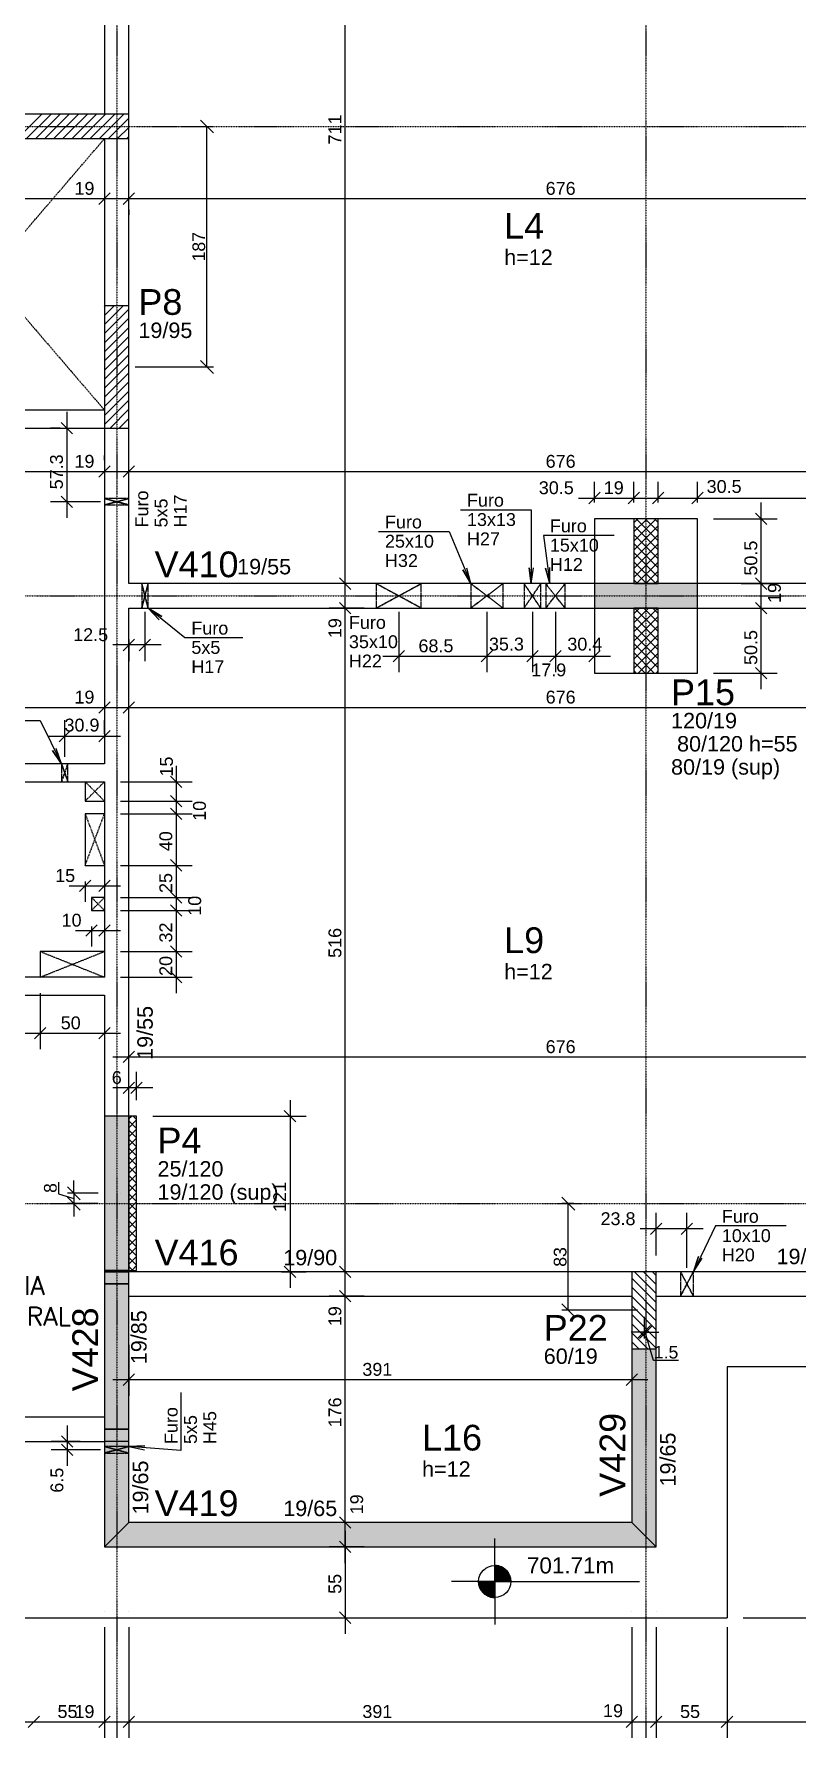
# Model space of a CAD drawing. Extents: x 37185 to 43130, y -8131 to -3926.
# Drawn here: x 39583 to 40176, y -6231 to -4906 of the extents above; entities that cross this region are included whole.
import ezdxf
from ezdxf import colors
from ezdxf.entities.mleader import LeaderData, LeaderLine
from ezdxf.math import Vec2, Vec3

# ---------------------------------------------------------------- set-up
doc = ezdxf.new("R2010")
doc.units = 0
doc.header["$MEASUREMENT"] = 0
doc.linetypes.add('ESTILO_TQS_0001', pattern=[1, 0.7, -0.3])
doc.linetypes.add('ESTILO_TQS_0004', pattern=[1.12, 0.5, -0.2, 0.01, -0.2, 0.01, -0.2])
doc.layers.get('0').update_dxf_attribs({"linetype": 'CONTINUOUS'})
doc.layers.get('Defpoints').update_dxf_attribs({"linetype": 'CONTINUOUS'})
for name, color, linetype in [('36', 253, 'CONTINUOUS'), ('37', 4, 'CONTINUOUS'), ('39', 74, 'CONTINUOUS'), ('40', 240, 'CONTINUOUS'), ('42', 3, 'CONTINUOUS'), ('43', 3, 'CONTINUOUS'), ('44', 3, 'CONTINUOUS'), ('45', 2, 'CONTINUOUS'), ('46', 2, 'CONTINUOUS'), ('47', 2, 'CONTINUOUS'), ('53', 242, 'CONTINUOUS'), ('54', 242, 'CONTINUOUS'), ('55', 12, 'CONTINUOUS'), ('56', 51, 'CONTINUOUS'), ('70', 160, 'CONTINUOUS'), ('75', 9, 'CONTINUOUS'), ('79', 12, 'CONTINUOUS'), ('80', 6, 'CONTINUOUS'), ('81', 2, 'CONTINUOUS'), ('82', 252, 'CONTINUOUS'), ('83', 74, 'CONTINUOUS')]:
    doc.layers.add(name, color=color, linetype=linetype)
doc.styles.add('Arial_2mm 1-50', font='arial.ttf', dxfattribs={"height": 9.835329})
doc.styles.get("Standard").update_dxf_attribs({"font": 'ROMANS.SHX'})
doc.styles.add('TQS_ARIAL', font='arial.ttf')
doc.dimstyles.new('Diagonal 2mm 1-50', dxfattribs={"dimscale": 30.48, "dimtxt": 9.8353, "dimasz": 0.328084, "dimexe": 0.164042, "dimexo": 0.164042, "dimgap": 0.04101, "dimtad": 1, "dimdec": 1, "dimdsep": 46, "dimtxsty": 'Arial_2mm 1-50', "dimblk1": 'OBLIQUE', "dimblk2": 'OBLIQUE', "dimsah": 1, "dimcen": 0.09, "dimadec": 8, "dimazin": 0, "dimtfac": 1, "dimtdec": 8, "dimtmove": 1, "dimatfit": 0, "dimfxl": 1, "dimtvp": 1, "dimtfillclr": 256, "dimtolj": 1, "dimtzin": 0, "dimarcsym": 2})

# ---------------------------------------------------------------- blocks, each defined once
blk = doc.blocks.new('_Oblique')
at = {"color": 0, "linetype": 'ByBlock', "lineweight": -2}
blk.add_line((-0.5, -0.5), (0.5, 0.5), dxfattribs=at)
blk = doc.blocks.new('*D119')
at = {"layer": '55', "color": 0, "linetype": 'Continuous', "lineweight": -2}
for p, q in [((39697.6, -4978.3), (39722.4, -4978.3)), ((39717.4, -5165.3), (39717.4, -4978.3)), ((39661.7, -5165.3), (39722.4, -5165.3))]:
    blk.add_line(p, q, dxfattribs=at)
at = {"layer": 'Defpoints', "color": 0, "linetype": 'Continuous'}
for p in [(39692.6, -4978.3), (39717.4, -4978.3), (39656.7, -5165.3)]:
    blk.add_point(p, dxfattribs=at)
at = {"layer": '55', "color": 0, "linetype": 'Continuous', "lineweight": -2, "xscale": 10, "yscale": 10, "zscale": 10}
for p, rotation in [((39717.4, -4978.3), 90), ((39717.4, -5165.3), 270)]:
    blk.add_blockref('_Oblique', p, dxfattribs=dict(at, rotation=rotation))
at = {"layer": '55', "color": 0, "linetype": 'Continuous', "insert": (39711.1, -5071.8), "char_height": 9.84, "attachment_point": 5, "rotation": 90, "style": 'Arial_2mm 1-50'}
blk.add_mtext('\\A1;187', dxfattribs=at)
blk = doc.blocks.new('*D130')
at = {"layer": '55', "color": 0, "linetype": 'Continuous', "lineweight": -2}
for p, q in [((40057.2, -5903.8), (40057.2, -5920.7)), ((40058.7, -5903.8), (40058.7, -5920.7)), ((40057.2, -5915.7), (40047.2, -5915.7)), ((40057.2, -5915.7), (40058.7, -5915.7)), ((40064.5, -5937.7), (40058, -5915.7)), ((40058.7, -5915.7), (40068.7, -5915.7)), ((40084.1, -5937.7), (40064.5, -5937.7))]:
    blk.add_line(p, q, dxfattribs=at)
at = {"layer": 'Defpoints', "color": 0, "linetype": 'Continuous'}
for p in [(40057.2, -5898.8), (40058.7, -5898.8), (40058.7, -5915.7)]:
    blk.add_point(p, dxfattribs=at)
at = {"layer": '55', "color": 0, "linetype": 'Continuous', "lineweight": -2, "xscale": 10, "yscale": 10, "zscale": 10}
blk.add_blockref('_Oblique', (40057.2, -5915.7), dxfattribs=at)
at = {"layer": '55', "color": 0, "linetype": 'Continuous', "lineweight": -2, "xscale": 10, "yscale": 10, "zscale": 10, "rotation": 180}
blk.add_blockref('_Oblique', (40058.7, -5915.7), dxfattribs=at)
at = {"layer": '55', "color": 0, "linetype": 'Continuous', "insert": (40074.3, -5931.4), "char_height": 9.84, "attachment_point": 5, "style": 'Arial_2mm 1-50'}
blk.add_mtext('\\A1;1.5', dxfattribs=at)
blk = doc.blocks.new('*D131')
at = {"layer": '55', "color": 0, "linetype": 'Continuous', "lineweight": -2}
for p, q in [((40002.6, -5815.8), (39993.3, -5815.8)), ((39998.3, -5898.8), (39998.3, -5815.8)), ((40052.2, -5898.8), (39993.3, -5898.8))]:
    blk.add_line(p, q, dxfattribs=at)
at = {"layer": 'Defpoints', "color": 0, "linetype": 'Continuous'}
for p in [(39998.3, -5815.8), (40007.6, -5815.8), (40057.2, -5898.8)]:
    blk.add_point(p, dxfattribs=at)
at = {"layer": '55', "color": 0, "linetype": 'Continuous', "lineweight": -2, "xscale": 10, "yscale": 10, "zscale": 10}
for p, rotation in [((39998.3, -5815.8), 90), ((39998.3, -5898.8), 270)]:
    blk.add_blockref('_Oblique', p, dxfattribs=dict(at, rotation=rotation))
at = {"layer": '55', "color": 0, "linetype": 'Continuous', "insert": (39992, -5857.3), "char_height": 9.84, "attachment_point": 5, "rotation": 90, "style": 'Arial_2mm 1-50'}
blk.add_mtext('\\A1;83', dxfattribs=at)
blk = doc.blocks.new('*D132')
at = {"layer": '55', "color": 0, "linetype": 'Continuous', "lineweight": -2}
for p, q in [((39602, -5799.2), (39602, -5808.2)), ((39613.9, -5807.8), (39613.9, -5797.8)), ((39602, -5808.2), (39613.9, -5811.8)), ((39632.7, -5807.8), (39608.9, -5807.8)), ((39632.7, -5815.8), (39608.9, -5815.8)), ((39613.9, -5807.8), (39613.9, -5815.8)), ((39613.9, -5815.8), (39613.9, -5825.8))]:
    blk.add_line(p, q, dxfattribs=at)
at = {"layer": 'Defpoints', "color": 0, "linetype": 'Continuous'}
for p in [(39613.9, -5815.8), (39637.7, -5807.8), (39637.7, -5815.8)]:
    blk.add_point(p, dxfattribs=at)
at = {"layer": '55', "color": 0, "linetype": 'Continuous', "lineweight": -2, "xscale": 10, "yscale": 10, "zscale": 10}
for p, rotation in [((39613.9, -5807.8), 270), ((39613.9, -5815.8), 90)]:
    blk.add_blockref('_Oblique', p, dxfattribs=dict(at, rotation=rotation))
at = {"layer": '55', "color": 0, "linetype": 'Continuous', "insert": (39595.7, -5803.7), "char_height": 9.84, "attachment_point": 5, "rotation": 90, "style": 'Arial_2mm 1-50'}
blk.add_mtext('\\A1;8', dxfattribs=at)

msp = doc.modelspace()

# ---------------------------------------------------------------- linework, layer by layer
at = {"layer": '36', "linetype": 'Continuous'}
msp.add_lwpolyline([(40018.71, -5403.28), (40098.71, -5403.28), (40098.71, -5283.28), (40018.71, -5283.28), (40018.71, -5403.28)], dxfattribs=at)
at = {"layer": '36', "color": 4, "linetype": 'Continuous'}
msp.add_lwpolyline([(40018.71, -5403.28), (40098.71, -5403.28), (40098.71, -5283.28), (40018.71, -5283.28), (40018.71, -5403.28)], dxfattribs=at)
at = {"layer": '37', "linetype": 'Continuous'}
for points in [[(39637.71, -4808.78), (39637.71, -4968.78)], [(39656.71, -4968.78), (39656.71, -4808.78)], [(39637.71, -4987.78), (39637.71, -5117.78)], [(39656.71, -5117.78), (39656.71, -4987.78)], [(39637.71, -5198.78), (39456.71, -5198.78)], [(39449.71, -5212.78), (39637.71, -5212.78)], [(39637.71, -5212.78), (39637.71, -5343.28)], [(39656.71, -5333.78), (39656.71, -5212.78)], [(40049.21, -5333.78), (39656.71, -5333.78)], [(40332.71, -5333.78), (40068.21, -5333.78)], [(39637.71, -5343.28), (39637.71, -5473.81)], [(39656.71, -5480.81), (39656.71, -5352.78)], [(39656.71, -5352.78), (40049.21, -5352.78)], [(40068.21, -5352.78), (40332.71, -5352.78)], [(39637.71, -5473.81), (39490.21, -5473.81)], [(39656.71, -5646.78), (39656.71, -5480.81)], [(39497.21, -5487.81), (39637.71, -5487.81)], [(39637.71, -5487.81), (39637.71, -5639.78)], [(39637.71, -5639.78), (39497.21, -5639.78)], [(39490.21, -5653.78), (39637.71, -5653.78)], [(39637.71, -5653.78), (39637.71, -5747.78)], [(39656.71, -5747.78), (39656.71, -5646.78)], [(39637.71, -5867.78), (39637.71, -5878.28)], [(39637.71, -5868.78), (39656.71, -5868.78)], [(39656.71, -5868.78), (39656.71, -5867.78)], [(40047.71, -5868.78), (39656.71, -5868.78)], [(40332.71, -5868.78), (40066.71, -5868.78)], [(39637.71, -5878.28), (39637.71, -5981.78)], [(39656.71, -5991.28), (39656.71, -5887.78)], [(39656.71, -5887.78), (40047.71, -5887.78)], [(40066.71, -5887.78), (40332.71, -5887.78)], [(40047.71, -5928.78), (40047.71, -6063.78)], [(40066.71, -6082.78), (40066.71, -5928.78)], [(39637.71, -5981.78), (39261.71, -5981.78)], [(39261.71, -6000.78), (39637.71, -6000.78)], [(39637.71, -6000.78), (39637.71, -6082.78)], [(39656.71, -6000.78), (39637.71, -6000.78)], [(39656.71, -6063.78), (39656.71, -5991.28)], [(40047.71, -6063.78), (39656.71, -6063.78)], [(39637.71, -6082.78), (40066.71, -6082.78)]]:
    msp.add_lwpolyline(points, dxfattribs=at)
at = {"layer": '39', "linetype": 'Continuous'}
for p, q in [((39570.13, -4987.78), (39589.13, -4968.78)), ((39577.2, -4987.78), (39596.2, -4968.78)), ((39584.27, -4987.78), (39603.27, -4968.78)), ((39591.34, -4987.78), (39610.34, -4968.78)), ((39598.41, -4987.78), (39617.41, -4968.78)), ((39605.48, -4987.78), (39624.48, -4968.78)), ((39612.55, -4987.78), (39631.55, -4968.78)), ((39619.62, -4987.78), (39638.62, -4968.78)), ((39626.69, -4987.78), (39645.69, -4968.78)), ((39633.76, -4987.78), (39652.76, -4968.78)), ((39640.84, -4987.78), (39656.71, -4971.91)), ((39647.91, -4987.78), (39656.71, -4978.98)), ((39654.98, -4987.78), (39656.71, -4986.05)), ((39637.71, -5132.33), (39652.26, -5117.78)), ((39637.71, -5125.26), (39645.19, -5117.78)), ((39637.71, -5118.19), (39638.11, -5117.78)), ((39637.71, -5139.4), (39656.71, -5120.4)), ((39637.71, -5146.47), (39656.71, -5127.47)), ((39637.71, -5153.54), (39656.71, -5134.54)), ((39637.71, -5160.62), (39656.71, -5141.62)), ((39637.71, -5167.69), (39656.71, -5148.69)), ((39637.71, -5174.76), (39656.71, -5155.76)), ((39637.71, -5181.83), (39656.71, -5162.83)), ((39637.71, -5188.9), (39656.71, -5169.9)), ((39637.71, -5195.97), (39656.71, -5176.97)), ((39637.71, -5203.04), (39656.71, -5184.04)), ((39637.71, -5210.11), (39656.71, -5191.11)), ((39642.11, -5212.78), (39656.71, -5198.18)), ((39649.18, -5212.78), (39656.71, -5205.25)), ((39656.25, -5212.78), (39656.71, -5212.33)), ((40049.72, -5868.78), (40066.71, -5885.77)), ((40056.79, -5868.78), (40066.71, -5878.7)), ((40063.87, -5868.78), (40066.71, -5871.63)), ((40047.71, -5873.84), (40066.71, -5892.84)), ((40047.71, -5880.91), (40066.71, -5899.91)), ((40047.71, -5887.98), (40066.71, -5906.98)), ((40047.71, -5895.05), (40066.71, -5914.05)), ((40047.71, -5902.12), (40066.71, -5921.12)), ((40047.71, -5909.2), (40066.71, -5928.2)), ((40047.71, -5916.27), (40060.23, -5928.78)), ((40047.71, -5923.34), (40053.15, -5928.78))]:
    msp.add_line(p, q, dxfattribs=at)
for points in [[(39656.71, -4968.78), (39242.71, -4968.78), (39242.71, -4987.78), (39656.71, -4987.78), (39656.71, -4968.78)], [(39637.71, -5212.78), (39656.71, -5212.78), (39656.71, -5117.78), (39637.71, -5117.78), (39637.71, -5212.78)], [(40066.71, -5928.78), (40066.71, -5868.78), (40047.71, -5868.78), (40047.71, -5928.78), (40066.71, -5928.78)]]:
    msp.add_lwpolyline(points, dxfattribs=at)
at = {"layer": '40', "linetype": 'Continuous'}
for p, q in [((40049.21, -5300.66), (40066.58, -5283.28)), ((40049.21, -5293.59), (40059.51, -5283.28)), ((40049.21, -5286.52), (40052.44, -5283.28)), ((40051.12, -5283.28), (40068.21, -5300.37)), ((40058.19, -5283.28), (40068.21, -5293.3)), ((40065.26, -5283.28), (40068.21, -5286.23)), ((40049.21, -5288.44), (40068.21, -5307.44)), ((40049.21, -5307.73), (40068.21, -5288.73)), ((40049.21, -5295.51), (40068.21, -5314.51)), ((40049.21, -5314.8), (40068.21, -5295.8)), ((40049.21, -5302.58), (40068.21, -5321.58)), ((40049.21, -5321.87), (40068.21, -5302.87)), ((40049.21, -5309.65), (40068.21, -5328.65)), ((40049.21, -5328.94), (40068.21, -5309.94)), ((40049.21, -5316.73), (40066.27, -5333.78)), ((40049.21, -5323.8), (40059.19, -5333.78)), ((40051.44, -5333.78), (40068.21, -5317.01)), ((40058.51, -5333.78), (40068.21, -5324.08)), ((40049.21, -5330.87), (40052.12, -5333.78)), ((40065.58, -5333.78), (40068.21, -5331.16)), ((40049.21, -5371.37), (40067.8, -5352.78)), ((40049.21, -5364.3), (40060.72, -5352.78)), ((40049.21, -5357.23), (40053.65, -5352.78)), ((40049.21, -5359.15), (40068.21, -5378.15)), ((40049.21, -5378.44), (40068.21, -5359.44)), ((40049.91, -5352.78), (40068.21, -5371.08)), ((40056.98, -5352.78), (40068.21, -5364.01)), ((40064.05, -5352.78), (40068.21, -5356.94)), ((40049.21, -5366.22), (40068.21, -5385.22)), ((40049.21, -5385.51), (40068.21, -5366.51)), ((40049.21, -5373.29), (40068.21, -5392.29)), ((40049.21, -5392.58), (40068.21, -5373.58)), ((40049.21, -5380.36), (40068.21, -5399.36)), ((40049.21, -5399.65), (40068.21, -5380.65)), ((40049.21, -5387.44), (40065.06, -5403.28)), ((40052.65, -5403.28), (40068.21, -5387.72)), ((40049.21, -5394.51), (40057.98, -5403.28)), ((40049.21, -5401.58), (40050.91, -5403.28)), ((40059.72, -5403.28), (40068.21, -5394.8)), ((40066.79, -5403.28), (40068.21, -5401.87)), ((39656.71, -5749.73), (39658.66, -5747.78)), ((39660.02, -5747.78), (39662.71, -5750.47)), ((39656.71, -5756.8), (39662.71, -5750.8)), ((39656.71, -5751.54), (39662.71, -5757.54)), ((39656.71, -5763.87), (39662.71, -5757.87)), ((39656.71, -5758.61), (39662.71, -5764.61)), ((39656.71, -5770.94), (39662.71, -5764.94)), ((39656.71, -5765.68), (39662.71, -5771.68)), ((39656.71, -5778.01), (39662.71, -5772.01)), ((39656.71, -5772.75), (39662.71, -5778.75)), ((39656.71, -5785.08), (39662.71, -5779.08)), ((39656.71, -5779.82), (39662.71, -5785.82)), ((39656.71, -5792.15), (39662.71, -5786.15)), ((39656.71, -5786.9), (39662.71, -5792.9)), ((39656.71, -5799.22), (39662.71, -5793.22)), ((39656.71, -5793.97), (39662.71, -5799.97)), ((39656.71, -5806.3), (39662.71, -5800.3)), ((39656.71, -5801.04), (39662.71, -5807.04)), ((39656.71, -5813.37), (39662.71, -5807.37)), ((39656.71, -5808.11), (39662.71, -5814.11)), ((39656.71, -5820.44), (39662.71, -5814.44)), ((39656.71, -5815.18), (39662.71, -5821.18)), ((39656.71, -5827.51), (39662.71, -5821.51)), ((39656.71, -5822.25), (39662.71, -5828.25)), ((39656.71, -5834.58), (39662.71, -5828.58)), ((39656.71, -5829.32), (39662.71, -5835.32)), ((39656.71, -5841.65), (39662.71, -5835.65)), ((39656.71, -5836.39), (39662.71, -5842.39)), ((39656.71, -5848.72), (39662.71, -5842.72)), ((39656.71, -5843.46), (39662.71, -5849.46)), ((39656.71, -5855.79), (39662.71, -5849.79)), ((39656.71, -5850.54), (39662.71, -5856.54)), ((39656.71, -5862.86), (39662.71, -5856.86)), ((39656.71, -5857.61), (39662.71, -5863.61)), ((39656.71, -5864.68), (39659.81, -5867.78)), ((39658.87, -5867.78), (39662.71, -5863.94))]:
    msp.add_line(p, q, dxfattribs=at)
for points in [[(40068.21, -5283.28), (40049.21, -5283.28), (40049.21, -5333.78), (40068.21, -5333.78), (40068.21, -5283.28)], [(40068.21, -5352.78), (40049.21, -5352.78), (40049.21, -5403.28), (40068.21, -5403.28), (40068.21, -5352.78)], [(39662.71, -5747.78), (39656.71, -5747.78), (39656.71, -5867.78), (39662.71, -5867.78), (39662.71, -5747.78)]]:
    msp.add_lwpolyline(points, dxfattribs=at)
at = {"layer": '53', "linetype": 'ESTILO_TQS_0001'}
for points in [[(39647.21, -5270.09), (39656.71, -5272.59), (39656.71, -5267.59), (39647.21, -5270.09), (39656.71, -5267.59), (39637.71, -5267.59), (39647.21, -5270.09), (39637.71, -5267.59), (39637.71, -5272.59), (39647.21, -5270.09), (39637.71, -5272.59), (39656.71, -5272.59), (39647.21, -5270.09)], [(39669.19, -5343.28), (39666.69, -5352.78), (39671.69, -5352.78), (39669.19, -5343.28), (39671.69, -5352.78), (39671.69, -5333.78), (39669.19, -5343.28), (39671.69, -5333.78), (39666.69, -5333.78), (39669.19, -5343.28), (39666.69, -5333.78), (39666.69, -5352.78), (39669.19, -5343.28)], [(39866.56, -5343.28), (39849.06, -5352.78), (39884.06, -5352.78), (39866.56, -5343.28), (39884.06, -5352.78), (39884.06, -5333.78), (39866.56, -5343.28), (39884.06, -5333.78), (39849.06, -5333.78), (39866.56, -5343.28), (39849.06, -5333.78), (39849.06, -5352.78), (39866.56, -5343.28)], [(39935.06, -5343.28), (39922.56, -5352.78), (39947.56, -5352.78), (39935.06, -5343.28), (39947.56, -5352.78), (39947.56, -5333.78), (39935.06, -5343.28), (39947.56, -5333.78), (39922.56, -5333.78), (39935.06, -5343.28), (39922.56, -5333.78), (39922.56, -5352.78), (39935.06, -5343.28)], [(39970.39, -5343.28), (39963.89, -5352.78), (39976.89, -5352.78), (39970.39, -5343.28), (39976.89, -5352.78), (39976.89, -5333.78), (39970.39, -5343.28), (39976.89, -5333.78), (39963.89, -5333.78), (39970.39, -5343.28), (39963.89, -5333.78), (39963.89, -5352.78), (39970.39, -5343.28)], [(39988.26, -5343.28), (39980.76, -5352.78), (39995.76, -5352.78), (39988.26, -5343.28), (39995.76, -5352.78), (39995.76, -5333.78), (39988.26, -5343.28), (39995.76, -5333.78), (39980.76, -5333.78), (39988.26, -5343.28), (39980.76, -5333.78), (39980.76, -5352.78), (39988.26, -5343.28)], [(39606.83, -5480.81), (39604.33, -5487.81), (39609.33, -5487.81), (39606.83, -5480.81), (39609.33, -5487.81), (39609.33, -5473.81), (39606.83, -5480.81), (39609.33, -5473.81), (39604.33, -5473.81), (39606.83, -5480.81), (39604.33, -5473.81), (39604.33, -5487.81), (39606.83, -5480.81)], [(40090.55, -5878.28), (40085.55, -5887.78), (40095.55, -5887.78), (40090.55, -5878.28), (40095.55, -5887.78), (40095.55, -5868.78), (40090.55, -5878.28), (40095.55, -5868.78), (40085.55, -5868.78), (40090.55, -5878.28), (40085.55, -5868.78), (40085.55, -5887.78), (40090.55, -5878.28)], [(39647.21, -6007.24), (39656.71, -6009.74), (39656.71, -6004.74), (39647.21, -6007.24), (39656.71, -6004.74), (39637.71, -6004.74), (39647.21, -6007.24), (39637.71, -6004.74), (39637.71, -6009.74), (39647.21, -6007.24), (39637.71, -6009.74), (39656.71, -6009.74), (39647.21, -6007.24)]]:
    msp.add_lwpolyline(points, dxfattribs=at)
at = {"layer": '55', "linetype": 'Continuous'}
for p, q in [((39941.13, -6109.66), (39941.13, -6076.1)), ((39941.13, -6097.16), (39941.13, -6122.16)), ((39941.13, -6097.76), (39944.97, -6097.76)), ((39941.13, -6098.56), (39946.87, -6098.56)), ((39941.13, -6099.35), (39948.2, -6099.35)), ((39941.13, -6100.14), (39949.24, -6100.14)), ((39941.13, -6100.93), (39950.08, -6100.93)), ((39941.13, -6101.73), (39950.79, -6101.73)), ((39941.13, -6102.52), (39951.4, -6102.52)), ((39941.13, -6103.31), (39951.9, -6103.31)), ((39941.13, -6104.11), (39952.33, -6104.11)), ((39941.13, -6104.9), (39952.69, -6104.9)), ((39941.13, -6105.69), (39952.99, -6105.69)), ((39941.13, -6106.48), (39953.22, -6106.48)), ((39941.13, -6107.28), (39953.4, -6107.28)), ((39941.13, -6109.66), (39907.57, -6109.66)), ((39928.63, -6109.66), (39953.63, -6109.66)), ((39941.13, -6110.45), (39928.63, -6110.45)), ((39941.13, -6111.24), (39928.73, -6111.24)), ((39941.13, -6112.03), (39928.86, -6112.03)), ((39941.13, -6112.83), (39929.04, -6112.83)), ((39941.13, -6113.62), (39929.28, -6113.62)), ((39941.13, -6114.41), (39929.57, -6114.41)), ((39941.13, -6115.21), (39929.93, -6115.21)), ((39941.13, -6116), (39930.36, -6116)), ((39941.13, -6116.79), (39930.87, -6116.79)), ((39941.13, -6117.58), (39931.47, -6117.58)), ((39941.13, -6118.38), (39932.18, -6118.38)), ((39941.13, -6119.17), (39933.03, -6119.17)), ((39941.13, -6119.96), (39934.06, -6119.96)), ((39941.13, -6108.07), (39953.53, -6108.07)), ((39941.13, -6108.86), (39953.61, -6108.86)), ((39941.13, -6109.66), (40053.63, -6109.66)), ((39941.13, -6109.66), (39941.13, -6143.21)), ((39941.13, -6120.76), (39935.38, -6120.76)), ((39941.13, -6121.55), (39937.28, -6121.55))]:
    msp.add_line(p, q, dxfattribs=at)
msp.add_circle((39941.13, -6109.66), 12.5, dxfattribs=at)
at = {"layer": '56', "linetype": 'Continuous'}
for points in [[(39656.71, -5878.28), (39656.71, -5867.88), (39637.71, -5867.88), (39637.71, -5878.28), (39656.71, -5878.28)], [(39656.71, -5991.28), (39656.71, -5878.28), (39637.71, -5878.28), (39637.71, -5991.28), (39656.71, -5991.28)], [(40066.71, -6082.78), (40066.71, -5928.88), (40047.71, -5928.88), (40047.71, -6063.78), (40066.71, -6082.78)], [(39656.71, -6063.78), (39656.71, -5991.28), (39637.71, -5991.28), (39637.71, -6082.78), (39656.71, -6063.78)], [(39637.71, -6082.78), (40066.71, -6082.78), (40047.71, -6063.78), (39656.71, -6063.78), (39637.71, -6082.78)]]:
    msp.add_lwpolyline(points, dxfattribs=at)
for points in [[(39656.71, -5878.28), (39656.71, -5867.88), (39637.71, -5867.88)], [(39656.71, -5878.28), (39637.71, -5867.88), (39637.71, -5878.28)], [(39656.71, -5991.28), (39656.71, -5878.28), (39637.71, -5878.28)], [(39656.71, -5991.28), (39637.71, -5878.28), (39637.71, -5991.28)], [(39656.71, -5878.28), (39637.71, -5878.28), (39656.71, -5878.28)], [(40066.71, -6082.78), (40066.71, -5928.88), (40047.71, -5928.88)], [(40066.71, -6082.78), (40047.71, -5928.88), (40047.71, -6063.78)], [(39656.71, -6063.78), (39656.71, -5991.28), (39637.71, -5991.28)], [(39656.71, -6063.78), (39637.71, -5991.28), (39637.71, -6082.78)], [(39656.71, -5991.28), (39637.71, -5991.28), (39656.71, -5991.28)], [(39656.71, -6063.78), (39637.71, -6082.78), (39656.71, -6063.78)], [(39637.71, -6082.78), (40066.71, -6082.78), (40047.71, -6063.78)], [(39637.71, -6082.78), (40047.71, -6063.78), (39656.71, -6063.78)], [(39637.71, -6082.78), (39656.71, -6063.78), (39637.71, -6082.78)], [(40066.71, -6082.78), (40047.71, -6063.78), (40066.71, -6082.78)]]:
    msp.add_solid(points, dxfattribs=at)
at = {"layer": '70', "linetype": 'ESTILO_TQS_0004'}
for p, q in [((39647.21, -4238.71), (39647.21, -6231.27)), ((40058.71, -4238.71), (40058.71, -6231.27)), ((37639.37, -4978.28), (40722.12, -4978.28)), ((37639.37, -5343.28), (40817.48, -5343.28)), ((37639.37, -5815.78), (40817.48, -5815.78))]:
    msp.add_line(p, q, dxfattribs=at)
at = {"layer": '75', "linetype": 'Continuous'}
for p, q in [((39824.87, -5346.28), (39824.87, -4610.28)), ((39633.29, -5038.85), (39642.13, -5030.01)), ((39633.29, -5038.85), (39642.13, -5030.01)), ((39637.71, -5030.67), (39637.71, -5030.67)), ((39637.71, -5030.67), (39637.71, -5030.67)), ((39652.29, -5038.85), (39661.13, -5030.01)), ((39652.29, -5038.85), (39661.13, -5030.01)), ((39656.71, -5030.67), (39656.71, -5030.67)), ((39656.71, -5030.67), (39656.71, -5030.67)), ((39444.21, -5034.43), (39650.21, -5034.43)), ((39625.21, -5034.43), (39669.21, -5034.43)), ((39637.71, -5043.17), (39637.71, -5046.93)), ((39637.71, -5043.17), (39637.71, -5046.93)), ((39644.21, -5034.43), (40345.21, -5034.43)), ((39656.71, -5043.17), (39656.71, -5046.93)), ((39656.71, -5043.17), (39656.71, -5046.93)), ((39608.39, -5200.28), (39608.39, -5282.59)), ((39603.25, -5212.78), (39595.89, -5212.78)), ((39603.97, -5208.36), (39612.81, -5217.2)), ((39615.75, -5212.78), (39615.75, -5212.78)), ((39633.29, -5251.07), (39642.13, -5242.23)), ((39633.29, -5251.07), (39642.13, -5242.23)), ((39637.71, -5237.69), (39637.71, -5234.15)), ((39637.71, -5237.69), (39637.71, -5234.15)), ((39652.29, -5251.07), (39661.13, -5242.23)), ((39652.29, -5251.07), (39661.13, -5242.23)), ((39656.71, -5237.69), (39656.71, -5234.15)), ((39656.71, -5237.69), (39656.71, -5234.15)), ((39249.21, -5246.65), (39650.21, -5246.65)), ((39625.21, -5246.65), (39669.21, -5246.65)), ((39637.71, -5250.19), (39637.71, -5250.19)), ((39637.71, -5250.19), (39637.71, -5250.19)), ((39644.21, -5246.65), (40345.21, -5246.65)), ((39656.71, -5250.19), (39656.71, -5250.19)), ((39656.71, -5250.19), (39656.71, -5250.19)), ((40018.71, -5270.78), (40018.71, -5254.69)), ((40049.21, -5270.78), (40049.21, -5254.69)), ((40049.21, -5270.78), (40049.21, -5254.69)), ((40068.21, -5270.78), (40068.21, -5254.69)), ((40068.21, -5270.78), (40068.21, -5254.69)), ((40098.71, -5270.78), (40098.71, -5254.69)), ((40098.71, -5270.78), (40098.71, -5254.69)), ((39634.71, -5270.09), (39595.89, -5270.09)), ((39603.97, -5265.67), (39612.81, -5274.51)), ((39647.21, -5270.09), (39647.21, -5270.09)), ((40006.21, -5267.19), (40061.71, -5267.19)), ((40014.29, -5271.61), (40023.13, -5262.77)), ((40036.71, -5267.19), (40080.71, -5267.19)), ((40044.79, -5271.61), (40053.63, -5262.77)), ((40044.79, -5271.61), (40053.63, -5262.77)), ((40055.71, -5267.19), (40111.21, -5267.19)), ((40063.79, -5271.61), (40072.63, -5262.77)), ((40063.79, -5271.61), (40072.63, -5262.77)), ((40086.21, -5267.19), (40345.21, -5267.19)), ((40094.29, -5271.61), (40103.13, -5262.77)), ((40094.29, -5271.61), (40103.13, -5262.77)), ((40148.2, -5346.28), (40148.2, -5270.78)), ((40018.71, -5283.28), (40018.71, -5283.28)), ((40049.21, -5283.28), (40049.21, -5283.28)), ((40049.21, -5283.28), (40049.21, -5283.28)), ((40068.21, -5283.28), (40068.21, -5283.28)), ((40068.21, -5283.28), (40068.21, -5283.28)), ((40098.71, -5283.28), (40098.71, -5283.28)), ((40098.71, -5283.28), (40098.71, -5283.28)), ((40098.71, -5283.28), (40098.71, -5283.28)), ((40111.21, -5283.28), (40160.7, -5283.28)), ((40152.61, -5287.7), (40143.78, -5278.86)), ((39824.87, -5365.28), (39824.87, -5321.28)), ((40148.2, -5365.28), (40148.2, -5321.28)), ((39839.71, -5333.78), (39812.37, -5333.78)), ((39839.71, -5333.78), (39812.37, -5333.78)), ((39829.29, -5338.2), (39820.45, -5329.36)), ((39829.29, -5338.2), (39820.45, -5329.36)), ((39852.21, -5333.78), (39852.21, -5333.78)), ((39852.21, -5333.78), (39852.21, -5333.78)), ((40120.11, -5333.78), (40120.11, -5333.78)), ((40120.11, -5333.78), (40120.11, -5333.78)), ((40132.61, -5333.78), (40160.7, -5333.78)), ((40132.61, -5333.78), (40160.7, -5333.78)), ((40152.61, -5338.2), (40143.78, -5329.36)), ((40152.61, -5338.2), (40143.78, -5329.36)), ((39669.19, -5343.28), (39669.19, -5343.28)), ((39829.29, -5357.2), (39820.45, -5348.36)), ((39829.29, -5357.2), (39820.45, -5348.36)), ((39824.87, -5881.28), (39824.87, -5340.28)), ((39866.56, -5343.28), (39866.56, -5343.28)), ((39935.06, -5343.28), (39935.06, -5343.28)), ((39935.06, -5343.28), (39935.06, -5343.28)), ((39970.39, -5343.28), (39970.39, -5343.28)), ((39970.39, -5343.28), (39970.39, -5343.28)), ((39988.26, -5343.28), (39988.26, -5343.28)), ((39988.26, -5343.28), (39988.26, -5343.28)), ((40152.61, -5357.2), (40143.78, -5348.36)), ((40152.61, -5357.2), (40143.78, -5348.36)), ((40148.2, -5415.78), (40148.2, -5340.28)), ((39656.71, -5364.8), (39656.71, -5364.8)), ((39669.19, -5355.78), (39669.19, -5393.97)), ((39839.71, -5352.78), (39812.37, -5352.78)), ((39839.71, -5352.78), (39812.37, -5352.78)), ((39852.21, -5352.78), (39852.21, -5352.78)), ((39852.21, -5352.78), (39852.21, -5352.78)), ((39866.56, -5355.78), (39866.56, -5402.61)), ((39935.06, -5355.78), (39935.06, -5402.61)), ((39935.06, -5355.78), (39935.06, -5402.61)), ((39970.39, -5355.78), (39970.39, -5402.61)), ((39970.39, -5355.78), (39970.39, -5402.61)), ((39988.26, -5355.78), (39988.26, -5402.61)), ((39988.26, -5355.78), (39988.26, -5402.61)), ((40126.64, -5352.78), (40126.64, -5352.78)), ((40126.64, -5352.78), (40126.64, -5352.78)), ((40139.14, -5352.78), (40160.7, -5352.78)), ((40139.14, -5352.78), (40160.7, -5352.78)), ((39661.13, -5377.05), (39652.29, -5385.89)), ((39656.71, -5377.3), (39656.71, -5393.97)), ((39673.61, -5377.05), (39664.77, -5385.89)), ((39681.69, -5381.47), (39644.21, -5381.47)), ((39854.06, -5390.11), (39947.56, -5390.11)), ((39862.14, -5394.53), (39870.98, -5385.69)), ((39922.56, -5390.11), (39982.89, -5390.11)), ((39930.64, -5394.53), (39939.48, -5385.69)), ((39930.64, -5394.53), (39939.48, -5385.69)), ((39957.89, -5390.11), (40000.76, -5390.11)), ((39965.97, -5394.53), (39974.81, -5385.69)), ((39965.97, -5394.53), (39974.81, -5385.69)), ((39975.76, -5390.11), (40031.21, -5390.11)), ((39983.84, -5394.53), (39992.68, -5385.69)), ((39983.84, -5394.53), (39992.68, -5385.69)), ((40014.29, -5394.53), (40023.13, -5385.69)), ((40018.71, -5382), (40018.71, -5382)), ((40018.71, -5394.5), (40018.71, -5402.61)), ((40098.71, -5403.28), (40098.71, -5403.28)), ((40111.21, -5403.28), (40160.7, -5403.28)), ((40152.61, -5407.7), (40143.78, -5398.86)), ((39249.21, -5429.98), (39650.21, -5429.98)), ((39625.21, -5429.98), (39669.21, -5429.98)), ((39633.29, -5434.4), (39642.13, -5425.56)), ((39633.29, -5434.4), (39642.13, -5425.56)), ((39637.71, -5429.98), (39637.71, -5429.98)), ((39637.71, -5429.98), (39637.71, -5429.98)), ((39644.21, -5429.98), (40345.21, -5429.98)), ((39652.29, -5434.4), (39661.13, -5425.56)), ((39652.29, -5434.4), (39661.13, -5425.56)), ((39656.71, -5429.98), (39656.71, -5429.98)), ((39656.71, -5429.98), (39656.71, -5429.98)), ((39606.83, -5468.31), (39606.83, -5439.95)), ((39637.71, -5450.57), (39637.71, -5439.95)), ((39594.33, -5452.45), (39650.21, -5452.45)), ((39602.41, -5456.87), (39611.25, -5448.03)), ((39633.29, -5456.87), (39642.13, -5448.03)), ((39637.71, -5463.07), (39637.71, -5463.07)), ((39606.83, -5480.81), (39606.83, -5480.81)), ((39688.96, -5483.39), (39697.8, -5492.23)), ((39693.38, -5475.31), (39693.38, -5515.31)), ((39637.71, -5487.81), (39637.71, -5487.81)), ((39650.21, -5487.81), (39705.88, -5487.81)), ((39693.38, -5490.31), (39693.38, -5525.31)), ((39637.71, -5502.81), (39637.71, -5502.81)), ((39637.71, -5502.81), (39637.71, -5502.81)), ((39650.21, -5502.81), (39705.88, -5502.81)), ((39650.21, -5502.81), (39705.88, -5502.81)), ((39688.96, -5498.39), (39697.8, -5507.23)), ((39688.96, -5498.39), (39697.8, -5507.23)), ((39688.96, -5508.39), (39697.8, -5517.23)), ((39688.96, -5508.39), (39697.8, -5517.23)), ((39693.38, -5500.31), (39693.38, -5565.31)), ((39637.71, -5512.81), (39637.71, -5512.81)), ((39637.71, -5512.81), (39637.71, -5512.81)), ((39650.21, -5512.81), (39705.88, -5512.81)), ((39650.21, -5512.81), (39705.88, -5512.81)), ((39688.96, -5548.39), (39697.8, -5557.23)), ((39688.96, -5548.39), (39697.8, -5557.23)), ((39693.38, -5540.31), (39693.38, -5590.31)), ((39622.71, -5552.81), (39622.71, -5552.81)), ((39637.71, -5552.81), (39637.71, -5552.81)), ((39637.71, -5552.81), (39637.71, -5552.81)), ((39637.71, -5556.06), (39637.71, -5556.06)), ((39650.21, -5552.81), (39705.88, -5552.81)), ((39650.21, -5552.81), (39705.88, -5552.81)), ((39610.21, -5568.75), (39650.21, -5568.75)), ((39618.29, -5573.17), (39627.13, -5564.34)), ((39622.71, -5565.31), (39622.71, -5581.25)), ((39633.29, -5573.17), (39642.13, -5564.34)), ((39637.71, -5568.56), (39637.71, -5581.25)), ((39688.96, -5573.39), (39697.8, -5582.23)), ((39688.96, -5573.39), (39697.8, -5582.23)), ((39693.38, -5565.31), (39693.38, -5600.31)), ((39693.38, -5575.31), (39693.38, -5632.28)), ((39627.71, -5587.81), (39627.71, -5587.81)), ((39637.71, -5577.81), (39637.71, -5577.81)), ((39637.71, -5577.81), (39637.71, -5577.81)), ((39637.71, -5587.81), (39637.71, -5587.81)), ((39637.71, -5587.81), (39637.71, -5587.81)), ((39650.21, -5577.81), (39705.88, -5577.81)), ((39650.21, -5577.81), (39705.88, -5577.81)), ((39650.21, -5587.81), (39705.88, -5587.81)), ((39650.21, -5587.81), (39705.88, -5587.81)), ((39688.96, -5583.39), (39697.8, -5592.23)), ((39688.96, -5583.39), (39697.8, -5592.23)), ((39615.21, -5603.43), (39650.21, -5603.43)), ((39623.29, -5607.85), (39632.13, -5599.01)), ((39627.71, -5600.31), (39627.71, -5615.93)), ((39633.29, -5607.85), (39642.13, -5599.01)), ((39637.71, -5592.14), (39637.71, -5592.14)), ((39637.71, -5604.64), (39637.71, -5615.93)), ((39688.96, -5615.36), (39697.8, -5624.2)), ((39688.96, -5615.36), (39697.8, -5624.2)), ((39693.38, -5607.28), (39693.38, -5652.28)), ((39637.71, -5619.78), (39637.71, -5619.78)), ((39637.71, -5619.78), (39637.71, -5619.78)), ((39650.21, -5619.78), (39705.88, -5619.78)), ((39650.21, -5619.78), (39705.88, -5619.78)), ((39587.71, -5639.78), (39587.71, -5639.78)), ((39587.71, -5639.78), (39587.71, -5639.78)), ((39637.71, -5639.78), (39637.71, -5639.78)), ((39650.21, -5639.78), (39705.88, -5639.78)), ((39688.96, -5635.36), (39697.8, -5644.2)), ((39587.71, -5652.28), (39587.71, -5695.78)), ((39587.71, -5652.28), (39587.71, -5695.78)), ((39499.71, -5683.28), (39600.21, -5683.28)), ((39575.21, -5683.28), (39650.21, -5683.28)), ((39583.29, -5687.7), (39592.13, -5678.86)), ((39583.29, -5687.7), (39592.13, -5678.86)), ((39633.29, -5687.7), (39642.13, -5678.86)), ((39637.71, -5671.39), (39637.71, -5671.39)), ((39637.71, -5683.89), (39637.71, -5695.78)), ((39656.71, -5689.73), (39656.71, -5689.29)), ((39644.21, -5701.79), (40345.21, -5701.79)), ((39652.29, -5706.21), (39661.13, -5697.37)), ((39656.71, -5702.23), (39656.71, -5702.23)), ((39661.13, -5721.32), (39652.29, -5730.16)), ((39656.71, -5725.74), (39656.71, -5713.24)), ((39667.13, -5721.32), (39658.29, -5730.16)), ((39662.71, -5735.28), (39662.71, -5713.24)), ((39675.21, -5725.74), (39644.21, -5725.74)), ((39781.96, -5735.28), (39781.96, -5881.28)), ((39656.71, -5738.24), (39656.71, -5738.24)), ((39662.71, -5747.78), (39662.71, -5747.78)), ((39662.71, -5747.78), (39662.71, -5747.78)), ((39675.21, -5747.78), (39794.46, -5747.78)), ((39777.54, -5743.36), (39786.38, -5752.2)), ((40066.71, -5856.28), (40066.71, -5823.06)), ((40090.55, -5865.78), (40090.55, -5823.06)), ((40103.05, -5835.56), (40054.21, -5835.56)), ((40071.13, -5831.14), (40062.29, -5839.97)), ((40094.97, -5831.14), (40086.13, -5839.97)), ((39762.78, -5868.78), (39762.78, -5868.78)), ((39775.28, -5868.78), (39794.46, -5868.78)), ((39777.54, -5864.36), (39786.38, -5873.2)), ((39839.71, -5868.78), (39812.37, -5868.78)), ((39839.71, -5868.78), (39812.37, -5868.78)), ((39829.29, -5873.2), (39820.45, -5864.36)), ((39829.29, -5873.2), (39820.45, -5864.36)), ((39824.87, -5900.28), (39824.87, -5856.28)), ((39852.21, -5868.78), (39852.21, -5868.78)), ((39852.21, -5868.78), (39852.21, -5868.78)), ((40066.71, -5868.78), (40066.71, -5868.78)), ((39824.87, -6076.28), (39824.87, -5875.28)), ((40090.55, -5878.28), (40090.55, -5878.28)), ((39839.71, -5887.78), (39812.37, -5887.78)), ((39839.71, -5887.78), (39812.37, -5887.78)), ((39829.29, -5892.2), (39820.45, -5883.36)), ((39829.29, -5892.2), (39820.45, -5883.36)), ((39852.21, -5887.78), (39852.21, -5887.78)), ((39852.21, -5887.78), (39852.21, -5887.78)), ((39656.71, -5913.08), (39656.71, -5913.08)), ((39656.71, -5925.58), (39656.71, -5965.2)), ((39652.29, -5957.12), (39661.13, -5948.28)), ((40043.29, -5957.12), (40052.13, -5948.28)), ((39644.21, -5952.7), (40060.21, -5952.7)), ((40047.71, -5951.25), (40047.71, -5951.25)), ((40047.71, -5963.75), (40047.71, -5965.2)), ((39618.89, -6000.78), (39596.24, -6000.78)), ((39604.32, -5996.36), (39613.16, -6005.2)), ((39608.74, -5988.28), (39608.74, -6019.74)), ((39631.39, -6000.78), (39631.39, -6000.78)), ((39634.71, -6007.24), (39596.24, -6007.24)), ((39604.32, -6002.82), (39613.16, -6011.66)), ((39647.21, -6007.24), (39647.21, -6007.24)), ((39824.87, -6095.28), (39824.87, -6051.28)), ((39839.71, -6063.78), (39812.37, -6063.78)), ((39839.71, -6063.78), (39812.37, -6063.78)), ((39829.29, -6068.2), (39820.45, -6059.36)), ((39829.29, -6068.2), (39820.45, -6059.36)), ((39852.21, -6063.78), (39852.21, -6063.78)), ((39852.21, -6063.78), (39852.21, -6063.78)), ((39829.29, -6087.2), (39820.45, -6078.36)), ((39820.45, -6078.36), (39829.29, -6087.2)), ((39824.87, -6070.28), (39824.87, -6150.28)), ((39753.15, -6082.78), (39753.15, -6082.78)), ((39765.65, -6082.78), (39837.37, -6082.78)), ((39839.71, -6082.78), (39812.37, -6082.78)), ((39852.21, -6082.78), (39852.21, -6082.78)), ((39637.71, -6132.78), (39637.71, -6132.78)), ((39637.71, -6132.78), (39637.71, -6132.78)), ((39656.71, -6132.78), (39656.71, -6132.78)), ((39656.71, -6132.78), (39656.71, -6132.78)), ((39820.45, -6133.36), (39829.29, -6142.2)), ((40047.71, -6132.78), (40047.71, -6132.78)), ((40047.71, -6132.78), (40047.71, -6132.78)), ((40066.71, -6132.78), (40066.71, -6132.78)), ((40066.71, -6132.78), (40066.71, -6132.78)), ((40121.71, -6132.78), (40121.71, -6132.78)), ((39637.71, -6145.28), (39637.71, -6231.27)), ((39637.71, -6145.28), (39637.71, -6231.27)), ((39656.71, -6145.28), (39656.71, -6231.27)), ((39656.71, -6145.28), (39656.71, -6231.27)), ((39758.96, -6137.78), (39758.96, -6137.78)), ((39771.46, -6137.78), (39837.37, -6137.78)), ((40047.71, -6145.28), (40047.71, -6231.27)), ((40047.71, -6145.28), (40047.71, -6231.27)), ((40066.71, -6145.28), (40066.71, -6231.27)), ((40066.71, -6145.28), (40066.71, -6231.27)), ((40121.71, -6137.78), (40121.71, -6137.78)), ((40121.71, -6137.78), (40121.71, -6137.78)), ((40121.71, -6145.28), (40121.71, -6231.27)), ((40134.21, -6137.78), (40505.08, -6137.78)), ((40121.71, -6150.28), (40121.71, -6231.27)), ((39304.21, -6218.77), (39595.21, -6218.77)), ((39570.21, -6218.77), (39650.21, -6218.77)), ((39578.29, -6223.19), (39587.13, -6214.35)), ((39578.29, -6223.19), (39587.13, -6214.35)), ((39625.21, -6218.77), (39669.21, -6218.77)), ((39633.29, -6223.19), (39642.13, -6214.35)), ((39633.29, -6223.19), (39642.13, -6214.35)), ((39644.21, -6218.77), (40060.21, -6218.77)), ((39652.29, -6223.19), (39661.13, -6214.35)), ((39652.29, -6223.19), (39661.13, -6214.35)), ((40035.21, -6218.77), (40079.21, -6218.77)), ((40043.29, -6223.19), (40052.13, -6214.35)), ((40043.29, -6223.19), (40052.13, -6214.35)), ((40054.21, -6218.77), (40134.21, -6218.77)), ((40062.29, -6223.19), (40071.13, -6214.35)), ((40062.29, -6223.19), (40071.13, -6214.35)), ((40109.21, -6218.77), (40324.21, -6218.77)), ((40117.29, -6223.19), (40126.13, -6214.35)), ((40117.29, -6223.19), (40126.13, -6214.35))]:
    msp.add_line(p, q, dxfattribs=at)
for points in [[(39914.56, -5276.43), (39969.56, -5276.43), (39969.56, -5333.78), (39967.92, -5321.39), (39969.56, -5333.78), (39971.19, -5321.39)], [(39850.8, -5293.31), (39905.8, -5293.31), (39922.56, -5333.78), (39916.31, -5322.96), (39922.56, -5333.78), (39919.32, -5321.71)], [(40033.97, -5296.36), (39978.97, -5296.36), (39983.97, -5333.78), (39980.71, -5321.71), (39983.97, -5333.78), (39983.95, -5321.28)], [(39745.27, -5375.86), (39700.27, -5375.86), (39671.69, -5352.78), (39682.36, -5359.3), (39671.69, -5352.78), (39680.31, -5361.84)], [(39542.62, -5440.1), (39587.62, -5440.1), (39604.33, -5473.81), (39597.36, -5463.43), (39604.33, -5473.81), (39600.28, -5461.98)], [(40167.69, -5833.22), (40112.69, -5833.22), (40095.55, -5868.78), (40099.46, -5856.91), (40095.55, -5868.78), (40102.4, -5858.33)], [(39697.07, -5962.75), (39697.07, -6007.75), (39656.71, -6004.74), (39669.19, -6004.04), (39656.71, -6004.74), (39668.95, -6007.29)]]:
    msp.add_lwpolyline(points, dxfattribs=at)
at = {"layer": '79', "linetype": 'Continuous'}
for points in [[(39941.13, -6097.16), (39941.13, -6109.66), (39953.63, -6109.66), (39953.62, -6109.2), (39953.57, -6108.41), (39953.47, -6107.62), (39953.3, -6106.8), (39953.11, -6106.07), (39952.83, -6105.24), (39952.49, -6104.44), (39952.11, -6103.68), (39951.64, -6102.88), (39951.06, -6102.06), (39950.36, -6101.23), (39949.77, -6100.62), (39948.98, -6099.92), (39948.44, -6099.51), (39947.85, -6099.12), (39947.15, -6098.7), (39946.44, -6098.34), (39945.36, -6097.89), (39944.37, -6097.58), (39943.58, -6097.4), (39942.61, -6097.24), (39941.83, -6097.18), (39941.13, -6097.16)], [(39941.13, -6122.16), (39941.13, -6109.66), (39928.63, -6109.66), (39928.64, -6110.11), (39928.7, -6110.9), (39928.8, -6111.69), (39928.96, -6112.51), (39929.16, -6113.25), (39929.44, -6114.07), (39929.77, -6114.87), (39930.15, -6115.63), (39930.63, -6116.43), (39931.2, -6117.25), (39931.9, -6118.09), (39932.5, -6118.69), (39933.29, -6119.39), (39933.83, -6119.8), (39934.41, -6120.2), (39935.12, -6120.61), (39935.83, -6120.97), (39936.91, -6121.42), (39937.9, -6121.73), (39938.69, -6121.91), (39939.65, -6122.07), (39940.43, -6122.14), (39941.13, -6122.16)]]:
    msp.add_lwpolyline(points, dxfattribs=at)
at = {"layer": '80', "linetype": 'Continuous'}
for p, q in [((39622.71, -5487.81), (39622.71, -5502.81)), ((39622.71, -5502.81), (39637.71, -5502.81)), ((39637.71, -5512.81), (39622.71, -5512.81)), ((39622.71, -5512.81), (39622.71, -5552.81)), ((39622.71, -5552.81), (39637.71, -5552.81)), ((39637.71, -5577.81), (39627.71, -5577.81)), ((39627.71, -5577.81), (39627.71, -5587.81)), ((39627.71, -5587.81), (39637.71, -5587.81)), ((39637.71, -5619.78), (39587.71, -5619.78)), ((39587.71, -5619.78), (39587.71, -5639.78)), ((40311.71, -5942.78), (40121.71, -5942.78)), ((40121.71, -5942.78), (40121.71, -6137.78)), ((38777.71, -6137.78), (40121.71, -6137.78))]:
    msp.add_line(p, q, dxfattribs=at)
at = {"layer": '81', "linetype": 'ESTILO_TQS_0001'}
for p, q in [((39456.71, -5198.78), (39637.71, -4987.78)), ((39456.71, -4987.78), (39637.71, -5198.78)), ((39622.71, -5502.81), (39637.71, -5487.81)), ((39622.71, -5487.81), (39637.71, -5502.81)), ((39622.71, -5552.81), (39637.71, -5512.81)), ((39622.71, -5512.81), (39637.71, -5552.81)), ((39627.71, -5587.81), (39637.71, -5577.81)), ((39627.71, -5577.81), (39637.71, -5587.81)), ((39587.71, -5639.78), (39637.71, -5619.78)), ((39587.71, -5619.78), (39637.71, -5639.78))]:
    msp.add_line(p, q, dxfattribs=at)
at = {"layer": '82', "linetype": 'Continuous'}
for p, q in [((39647.21, -5165.28), (39647.21, -5165.28)), ((40058.71, -5308.53), (40058.71, -5308.53)), ((40058.71, -5343.28), (40058.71, -5343.28)), ((40058.71, -5343.28), (40058.71, -5343.28)), ((40058.71, -5343.28), (40058.71, -5343.28)), ((40058.71, -5378.03), (40058.71, -5378.03)), ((39647.21, -5807.78), (39647.21, -5807.78)), ((39650.21, -5807.78), (39650.21, -5807.78)), ((39659.71, -5807.78), (39659.71, -5807.78)), ((40057.21, -5898.78), (40057.21, -5898.78))]:
    msp.add_line(p, q, dxfattribs=at)
at = {"layer": '83', "linetype": 'Continuous'}
for points in [[(40098.71, -5333.78), (40018.71, -5333.78), (40018.71, -5352.78), (40098.71, -5352.78), (40098.71, -5333.78)], [(39637.71, -5867.78), (39656.71, -5867.78), (39656.71, -5747.78), (39637.71, -5747.78), (39637.71, -5867.78)]]:
    msp.add_lwpolyline(points, dxfattribs=at)
for points in [[(40098.71, -5333.78), (40018.71, -5333.78), (40018.71, -5352.78)], [(40098.71, -5333.78), (40018.71, -5352.78), (40098.71, -5352.78)], [(40098.71, -5333.78), (40098.71, -5352.78), (40098.71, -5333.78)], [(39637.71, -5867.78), (39656.71, -5867.78), (39656.71, -5747.78)], [(39637.71, -5867.78), (39656.71, -5747.78), (39637.71, -5747.78)], [(39637.71, -5867.78), (39637.71, -5747.78), (39637.71, -5867.78)]]:
    msp.add_solid(points, dxfattribs=at)

# ---------------------------------------------------------------- texts
at = {"layer": '42', "linetype": 'Continuous', "style": 'TQS_ARIAL'}
for s, p in [('V410', (39676.71, -5328.78)), ('V416', (39676.71, -5863.78)), ('V419', (39676.71, -6058.78))]:
    msp.add_text(s, height=20, dxfattribs=at).set_placement(p)
for s, p in [('V428', (39632.71, -5961.78)), ('V429', (40042.71, -6043.78))]:
    msp.add_text(s, height=20, rotation=90, dxfattribs=at).set_placement(p)
at = {"layer": '43', "linetype": 'Continuous', "style": 'TQS_ARIAL'}
for s, p in [('P8', (39664.12, -5124.78)), ('P15', (40078.21, -5428.28)), ('P4', (39678.96, -5776.8)), ('P22', (39979.23, -5922.46))]:
    msp.add_text(s, height=20, dxfattribs=at).set_placement(p)
at = {"layer": '44', "linetype": 'Continuous', "style": 'TQS_ARIAL'}
for s, p in [('L4', (39948.48, -5065.55)), ('L9', (39948.48, -5621.02)), ('L16', (39884.62, -6007.8))]:
    msp.add_text(s, height=20, dxfattribs=at).set_placement(p)
at = {"layer": '45', "linetype": 'Continuous', "style": 'TQS_ARIAL'}
for s, p in [('19/55', (39740.88, -5326.55)), ('19/90', (39776.71, -5863.78)), ('19/55', (40160.21, -5862.91)), ('19/65', (39776.71, -6058.78))]:
    msp.add_text(s, height=12, dxfattribs=at).set_placement(p)
for s, p in [('19/55', (39675.26, -5704.05)), ('19/85', (39670.47, -5940.67)), ('19/65', (40081.71, -6035.78)), ('19/65', (39671.71, -6057.53))]:
    msp.add_text(s, height=12, rotation=90, dxfattribs=at).set_placement(p)
at = {"layer": '46', "linetype": 'Continuous', "style": 'TQS_ARIAL'}
for s, p in [('19/95', (39664.12, -5142.78)), ('120/19', (40078.21, -5446.28)), (' 80/120 h=55', (40078.21, -5464.28)), ('80/19 (sup)', (40078.21, -5482.28)), ('25/120', (39678.96, -5794.8)), ('19/120 (sup)', (39678.96, -5812.8)), ('60/19', (39979.23, -5940.46))]:
    msp.add_text(s, height=12, dxfattribs=at).set_placement(p)
at = {"layer": '47', "linetype": 'Continuous', "style": 'TQS_ARIAL'}
for p in [(39948.48, -5085.95), (39948.48, -5641.42), (39884.62, -6028.2)]:
    msp.add_text('h=12', height=12, dxfattribs=at).set_placement(p)
at = {"layer": '54', "linetype": 'Continuous', "style": 'TQS_ARIAL'}
for s, p in [('Furo', (39671.71, -5290.09)), ('5x5', (39686.71, -5290.09)), ('H17', (39701.71, -5290.09)), ('Furo', (39694.57, -6002.75)), ('5x5', (39709.57, -6002.75)), ('H45', (39724.57, -6002.75))]:
    msp.add_text(s, height=10, rotation=90, dxfattribs=at).set_placement(p)
for s, p in [('Furo', (39919.56, -5273.93)), ('Furo', (39855.8, -5290.81)), ('13x13', (39919.56, -5288.93)), ('Furo', (39983.97, -5293.86)), ('25x10', (39855.8, -5305.81)), ('H27', (39919.56, -5303.93)), ('15x10', (39983.97, -5308.86)), ('H32', (39855.8, -5320.81)), ('H12', (39983.97, -5323.86)), ('Furo', (39705.27, -5373.36)), ('Furo', (39827.79, -5368.93)), ('5x5', (39705.27, -5388.36)), ('35x10', (39827.79, -5383.93)), ('H22', (39827.79, -5398.93)), ('H17', (39705.27, -5403.36)), ('Furo', (40117.69, -5830.72)), ('10x10', (40117.69, -5845.72)), ('H20', (40117.69, -5860.72))]:
    msp.add_text(s, height=10, dxfattribs=at).set_placement(p)
at = {"layer": '55', "linetype": 'Continuous', "style": 'TQS_ARIAL'}
msp.add_text('701.71m', height=12.5, dxfattribs=at).set_placement((39966.13, -6103.41))
at = {"layer": '75', "linetype": 'Continuous', "style": 'TQS_ARIAL'}
for s, p in [('711', (39821.87, -4992.28)), ('57.3', (39605.39, -5260.44)), ('50.5', (40145.2, -5327.53)), ('19', (40163.55, -5348.78)), ('19', (39821.87, -5376.12)), ('50.5', (40145.2, -5397.03)), ('15', (39690.9, -5483.77)), ('10', (39716.56, -5518.19)), ('40', (39690.38, -5541.81)), ('25', (39690.38, -5574.31)), ('10', (39712.84, -5592.04)), ('32', (39690.38, -5612.8)), ('516', (39821.87, -5624.78)), ('20', (39690.38, -5638.78)), ('121', (39778.96, -5822.28)), ('19', (39821.87, -5911.12)), ('176', (39821.87, -5989.78)), ('6.5', (39605.74, -6040.58)), ('19', (39838.79, -6057.41)), ('55', (39821.87, -6119.28))]:
    msp.add_text(s, height=10, rotation=90, dxfattribs=at).set_placement(p)
for s, p in [('19', (39614.38, -5031.43)), ('676', (39980.71, -5031.43)), ('19', (39614.38, -5243.65)), ('676', (39980.71, -5243.65)), ('30.5', (39975.38, -5264.19)), ('19', (40025.88, -5264.19)), ('30.5', (40105.87, -5263.25)), ('12.5', (39613.38, -5378.47)), ('68.5', (39881.81, -5387.11)), ('35.3', (39936.62, -5385.76)), ('30.4', (39997.57, -5385.79)), ('17.9', (39969.52, -5405.85)), ('19', (39614.38, -5426.98)), ('676', (39980.71, -5426.98)), ('30.9', (39606.63, -5448.73)), ('15', (39599.38, -5565.75)), ('10', (39604.38, -5600.43)), ('50', (39603.71, -5680.28)), ('676', (39980.71, -5698.79)), ('6', (39643.38, -5722.74)), ('23.8', (40023.38, -5832.56)), ('391', (39838.21, -5949.7)), ('55', (39601.21, -6215.77)), ('19', (39614.38, -6215.77)), ('391', (39838.21, -6215.77)), ('19', (40025.33, -6215.12)), ('55', (40085.21, -6215.77))]:
    msp.add_text(s, height=10, dxfattribs=at).set_placement(p)

# ---------------------------------------------------------------- dimensions: what is measured, and where the dimension line sits
at = {"layer": '55', "linetype": 'Continuous'}
for base, p1, p2, picture, middle in [((39717.38, -4978.28), (39656.71, -5165.28), (39692.63, -4978.28), '*D119', (39711.11, -5071.78)), ((39998.25, -5815.78), (40057.21, -5898.78), (40007.61, -5815.78), '*D131', (39991.98, -5857.28))]:
    dim = msp.add_linear_dim(base=base, p1=p1, p2=p2, angle=90, dimstyle='Diagonal 2mm 1-50', override={"dimpost": '<>'}, dxfattribs=at)
    dim.commit()
    dim.dimension.update_dxf_attribs({"geometry": picture, "text_midpoint": middle})
dim = msp.add_linear_dim(base=(39613.86, -5815.78), p1=(39637.71, -5807.78), p2=(39637.71, -5815.78), angle=90, text='8', dimstyle='Diagonal 2mm 1-50', override={"dimpost": '<>', "dimtxsty": 'Arial_2mm 1-50'}, dxfattribs=at)
dim.commit()
dim.dimension.update_dxf_attribs({"geometry": '*D132', "text_midpoint": (39595.7, -5806.96)})
dim = msp.add_linear_dim(base=(40058.71, -5915.74), p1=(40057.21, -5898.78), p2=(40058.71, -5898.78), dimstyle='Diagonal 2mm 1-50', override={"dimpost": '<>'}, dxfattribs=at)
dim.commit()
dim.dimension.update_dxf_attribs({"geometry": '*D130', "text_midpoint": (40065.79, -5931.4)})

# ---------------------------------------------------------------- leaders
at = {"layer": '55', "color": 12, "linetype": 'Continuous'}
ml = msp.add_multileader_mtext('Standard', dxfattribs=at)
ml.set_content('ALVENARIA\\PESTRUTURAL', color=12)
ml.set_leader_properties()
ml.build(insert=Vec2(0, 0))
ml.multileader.update_dxf_attribs({"text_right_attachment_type": 6, "dogleg_length": 0.36, "arrow_head_size": 14.4})
ctx = ml.context
ctx.base_point, ctx.char_height, ctx.arrow_head_size, ctx.landing_gap_size, ctx.plane_origin = Vec3(39486, -5880.95), 14.4, 14.4, 7.2, Vec3(39504.4, -5737.12)
ctx.right_attachment = 6
notes = []
notes.append((ctx, [(0, (1, 1, 0), (39457.2, -5880.95), (1, 0), 28.8, [(0, [(39438.21, -5859.96)], 256, [])])]))
ctx.mtext.insert = Vec3(39493.2, -5872.31)
for ctx, leaders in notes:
    for number, flags, end, landing, length, lines in leaders:
        leader = LeaderData()
        leader.index, (leader.has_last_leader_line, leader.has_dogleg_vector, leader.attachment_direction) = number, flags
        leader.last_leader_point, leader.dogleg_vector, leader.dogleg_length = Vec3(end), Vec3(landing), length
        for number, points, colour, breaks in lines:
            line = LeaderLine()
            line.index, line.vertices, line.color, line.breaks = number, Vec3.list(points), colors.encode_raw_color(colour), breaks
            leader.lines.append(line)
        ctx.leaders.append(leader)

doc.saveas('drawing.dxf')
